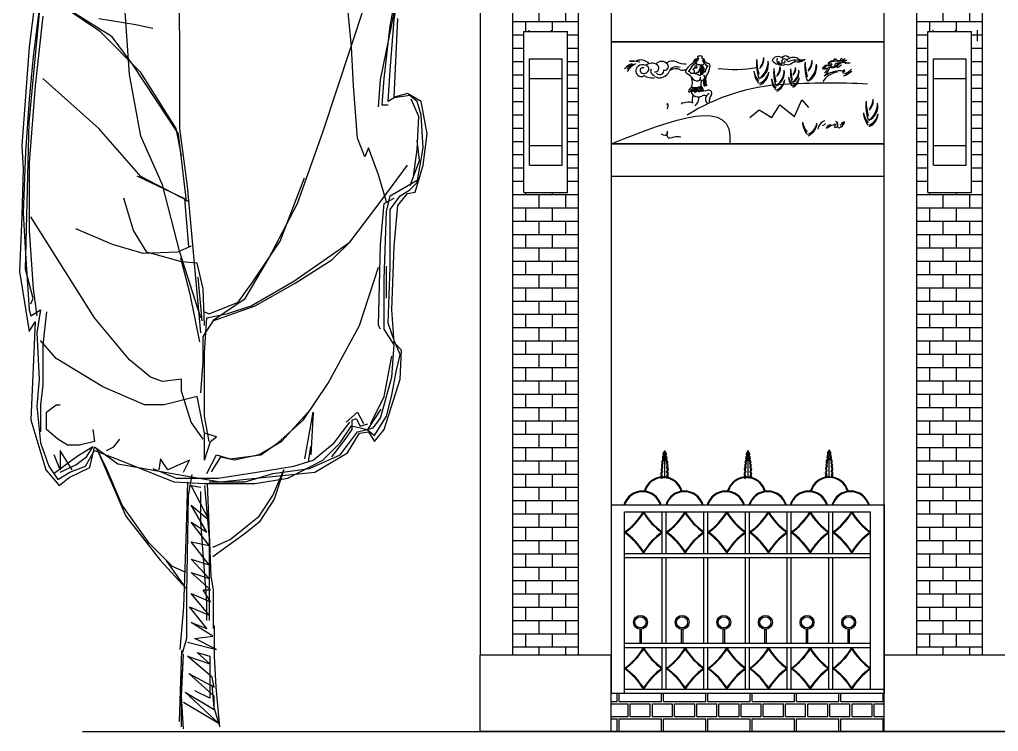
# Model space of a CAD drawing. Extents: x 3796 to 53512, y 4092 to 20812.
# Drawn here: x 3796 to 12760, y 9162 to 15685 of the extents above; entities that cross this region are included whole.
import ezdxf

# ---------------------------------------------------------------- set-up
doc = ezdxf.new("R2010")
doc.units = 0
doc.layers.get('0').update_dxf_attribs({"linetype": 'CONTINUOUS'})
for name, color, linetype in [('C1', 6, 'CONTINUOUS'), ('LAYER1', 3, 'CONTINUOUS'), ('LAYER2', 4, 'CONTINUOUS'), ('S1', 140, 'CONTINUOUS'), ('S2', 3, 'CONTINUOUS'), ('TREE', 104, 'CONTINUOUS'), ('WALL', 7, 'CONTINUOUS')]:
    doc.layers.add(name, color=color, linetype=linetype)

# ---------------------------------------------------------------- blocks, each defined once
blk = doc.blocks.new('02ETRX16')
at = {"color": 0, "linetype": 'BYBLOCK'}
for p, q in [((0.014, 0.5186), (0.01518, 0.68939)), ((-0.15267, 0.54922), (-0.16209, 0.5981)), ((-0.15443, 0.55276), (-0.16032, 0.58868)), ((-0.15149, 0.54804), (-0.15738, 0.57985)), ((0.05346, 0.50976), (0.05817, 0.57513)), ((0.07642, 0.54333), (0.11706, 0.57101)), ((-0.09849, 0.46442), (-0.13147, 0.56453)), ((-0.12086, 0.53155), (-0.11792, 0.56453)), ((0.13237, 0.47207), (0.12354, 0.5663)), ((0.12766, 0.56925), (0.13237, 0.53155)), ((0.06728, 0.53937), (0.09864, 0.55904)), ((0.12177, 0.5557), (0.12766, 0.50093)), ((0.12471, 0.56159), (0.12943, 0.5239)), ((-0.15443, 0.4921), (-0.15738, 0.55393)), ((-0.15149, 0.5133), (-0.15443, 0.55276)), ((-0.14383, 0.50564), (-0.15267, 0.54922)), ((-0.14678, 0.50682), (-0.15149, 0.54804)), ((0.04874, 0.54922), (0.0352, 0.54628)), ((0.0776, 0.55393), (0.04874, 0.54922)), ((0.04462, 0.51153), (0.07642, 0.54333)), ((0.05067, 0.51723), (0.06728, 0.53937)), ((-0.12263, 0.50093), (-0.12086, 0.53155)), ((0.13237, 0.53155), (0.13826, 0.45382)), ((0.12943, 0.5239), (0.13237, 0.49033)), ((0.014, 0.46736), (0.014, 0.5186)), ((0.015, 0.46311), (0.05067, 0.51723)), ((-0.14972, 0.48856), (-0.15149, 0.5133)), ((0.01694, 0.46736), (0.04462, 0.51153)), ((0.04462, 0.46147), (0.05346, 0.50976)), ((-0.14501, 0.48562), (-0.14678, 0.50682)), ((-0.14207, 0.48444), (-0.14383, 0.50564)), ((-0.12558, 0.4597), (-0.12263, 0.50093)), ((0.0776, 0.46736), (0.12177, 0.50682)), ((0.12766, 0.50093), (0.13237, 0.44027)), ((-0.17563, 0.48856), (-0.16503, 0.49504)), ((-0.17269, 0.48856), (-0.1668, 0.49327)), ((-0.1668, 0.49327), (-0.15443, 0.49151)), ((-0.16503, 0.49504), (-0.15443, 0.4921)), ((-0.18035, 0.46324), (-0.17563, 0.48856)), ((-0.17563, 0.47796), (-0.17269, 0.48856)), ((-0.17387, 0.47678), (-0.16798, 0.49033)), ((-0.15443, 0.49151), (-0.14972, 0.48856)), ((-0.14972, 0.48562), (-0.14501, 0.48562)), ((0.13237, 0.49033), (0.13532, 0.4491)), ((-0.1774, 0.45205), (-0.17563, 0.47796)), ((-0.17269, 0.45087), (-0.17387, 0.47678)), ((0.13532, 0.35664), (0.13237, 0.47207)), ((-0.1774, 0.4385), (-0.18035, 0.46324)), ((-0.07846, 0.40847), (-0.09849, 0.46442)), ((0.00811, 0.42201), (0.014, 0.46736)), ((0.00885, 0.41022), (0.015, 0.46311)), ((0.01282, 0.44616), (0.01694, 0.46736)), ((0.04462, 0.42967), (0.0776, 0.46736)), ((-0.17441, 0.4422), (-0.17257, 0.45819)), ((-0.13147, 0.44498), (-0.12558, 0.4597)), ((0.02754, 0.42319), (0.04462, 0.46147)), ((-0.17269, 0.42496), (-0.1774, 0.45205)), ((-0.16975, 0.42967), (-0.17269, 0.45087)), ((-0.14207, 0.43085), (-0.13441, 0.45205)), ((-0.13441, 0.45205), (-0.13147, 0.44498)), ((0.13532, 0.4491), (0.13708, 0.40081)), ((0.13826, 0.45382), (0.13708, 0.43556)), ((-0.16703, 0.42252), (-0.17441, 0.4422)), ((0.13237, 0.44027), (0.13237, 0.38727)), ((-0.17092, 0.4173), (-0.1774, 0.4385)), ((-0.14501, 0.41141), (-0.16503, 0.4385)), ((0.13708, 0.43556), (0.13826, 0.39904)), ((-0.15149, 0.41436), (-0.17269, 0.42672)), ((-0.1668, 0.41907), (-0.17269, 0.42496)), ((-0.14854, 0.40965), (-0.14207, 0.43085)), ((-0.06494, 0.37885), (-0.08401, 0.42867)), ((0.00634, 0.40965), (0.04462, 0.42967)), ((0.01008, 0.41206), (0.0476, 0.4299)), ((-0.16503, 0.41612), (-0.17092, 0.4173)), ((-0.15914, 0.41436), (-0.1668, 0.41907)), ((-0.15738, 0.4067), (-0.16503, 0.41612)), ((-0.00249, 0.30658), (0.00811, 0.42201)), ((0.014, 0.37019), (0.02754, 0.42319)), ((-0.15149, 0.40376), (-0.15914, 0.41436)), ((-0.14678, 0.40847), (-0.15443, 0.41259)), ((-0.14854, 0.40199), (-0.15149, 0.41436)), ((-0.14383, 0.37608), (-0.14678, 0.40847)), ((-0.11969, 0.37784), (-0.14501, 0.41141)), ((-0.05549, 0.3643), (-0.07846, 0.40847)), ((0.00701, 0.37455), (0.01008, 0.41206)), ((0.05051, 0.38727), (0.05817, 0.41259)), ((-0.15443, 0.3749), (-0.15738, 0.4067)), ((-0.15149, 0.35841), (-0.15149, 0.40376)), ((-0.14678, 0.34899), (-0.14854, 0.40199)), ((0.13708, 0.40081), (0.13532, 0.36901)), ((0.08113, 0.31836), (0.13119, 0.39787)), ((0.13826, 0.39904), (0.14003, 0.35488)), ((0.03991, 0.37019), (0.05051, 0.38727)), ((0.067, 0.37608), (0.09586, 0.38844)), ((0.13237, 0.38727), (0.12943, 0.34133)), ((-0.10553, 0.36409), (-0.11969, 0.37784)), ((-0.07552, 0.34722), (-0.11969, 0.37784)), ((-0.04403, 0.34749), (-0.06494, 0.37885)), ((-0.15267, 0.32484), (-0.15443, 0.3749)), ((-0.14207, 0.31247), (-0.14383, 0.37608)), ((-0.00249, 0.31836), (0.014, 0.37019)), ((0.00516, 0.3749), (0.01576, 0.37019)), ((0.01282, 0.36253), (0.03991, 0.37019)), ((0.01576, 0.37019), (0.04285, 0.36901)), ((0.04285, 0.36901), (0.067, 0.37608)), ((-0.07663, 0.34564), (-0.10553, 0.36409)), ((-0.03724, 0.33367), (-0.05549, 0.3643)), ((0.00045, 0.36135), (0.01282, 0.36253)), ((0.00578, 0.33703), (0.01316, 0.36532)), ((0.13532, 0.36901), (0.13237, 0.32484)), ((-0.14972, 0.31424), (-0.15149, 0.35841)), ((-0.14858, 0.33396), (-0.14858, 0.35917)), ((-0.12734, 0.31247), (-0.14207, 0.35841)), ((-0.00426, 0.34133), (0.00045, 0.36135)), ((0.12943, 0.33367), (0.13532, 0.35664)), ((0.14003, 0.35488), (0.13237, 0.30776)), ((-0.14678, 0.30953), (-0.14678, 0.34899)), ((-0.04195, 0.32778), (-0.07552, 0.34722)), ((-0.03174, 0.33088), (-0.04403, 0.34749)), ((-0.00345, 0.31612), (-0.00037, 0.35056)), ((-0.04526, 0.32781), (-0.07663, 0.34564)), ((-0.00544, 0.31247), (-0.00426, 0.34133)), ((0.12943, 0.34133), (0.12648, 0.32013)), ((-0.01309, 0.31718), (-0.03724, 0.33367)), ((-0.0016, 0.29952), (0.00578, 0.33703)), ((0.13119, 0.32955), (0.12943, 0.33367)), ((-0.15443, 0.29893), (-0.15267, 0.32484)), ((-0.01206, 0.31612), (-0.04526, 0.32781)), ((-0.02369, 0.3219), (-0.04195, 0.32778)), ((-0.00898, 0.32166), (-0.03174, 0.33088)), ((-0.00468, 0.3235), (-0.00898, 0.32166)), ((0.12354, 0.32484), (0.12648, 0.30658)), ((0.13119, 0.32013), (0.12354, 0.32484)), ((0.13237, 0.32484), (0.13119, 0.32013)), ((-0.0072, 0.31836), (-0.02369, 0.3219)), ((-0.00426, 0.30364), (-0.01309, 0.31718)), ((-0.00544, 0.29127), (-0.0072, 0.31836)), ((0.05346, 0.28538), (0.08113, 0.31836)), ((0.11883, 0.32307), (0.12177, 0.29716)), ((-0.15443, 0.30069), (-0.14972, 0.31424)), ((-0.15443, 0.29716), (-0.14678, 0.30953)), ((-0.14383, 0.30953), (-0.14207, 0.31247)), ((-0.10261, 0.26712), (-0.12734, 0.31247)), ((0.12766, 0.31542), (0.13119, 0.23827)), ((0.13237, 0.30776), (0.12766, 0.31542)), ((-0.15914, 0.2895), (-0.15443, 0.30069)), ((-0.00426, 0.28361), (-0.00426, 0.30364)), ((0.11117, 0.28656), (0.12354, 0.30069)), ((0.12648, 0.30658), (0.12471, 0.27007)), ((-0.16032, 0.29304), (-0.15443, 0.29893)), ((-0.15914, 0.27007), (-0.16032, 0.29304)), ((-0.15267, 0.27184), (-0.15443, 0.29716)), ((0.12177, 0.29716), (0.12177, 0.26536)), ((-0.1562, 0.27596), (-0.15914, 0.2895)), ((-0.14678, 0.25652), (-0.15267, 0.28833)), ((-0.00544, 0.24121), (-0.00544, 0.29127)), ((0.03697, 0.27184), (0.05346, 0.28538)), ((0.07466, 0.26418), (0.11117, 0.28656)), ((-0.00249, 0.25947), (-0.00426, 0.28361)), ((-0.14678, 0.23061), (-0.15914, 0.27007)), ((-0.15267, 0.2577), (-0.1562, 0.27596)), ((-0.14383, 0.23945), (-0.15267, 0.27184)), ((0.01282, 0.27007), (0.02754, 0.2683)), ((0.01282, 0.26065), (0.01282, 0.27007)), ((0.02754, 0.2683), (0.03697, 0.27184)), ((0.12471, 0.27007), (0.12648, 0.24887)), ((-0.08317, 0.23827), (-0.10261, 0.26712)), ((0.04168, 0.25005), (0.07466, 0.26418)), ((0.12177, 0.26536), (0.12354, 0.25005)), ((-0.14854, 0.24121), (-0.15267, 0.2577)), ((-0.13618, 0.23532), (-0.14678, 0.25652)), ((-0.00544, 0.22767), (0.00045, 0.25652)), ((0.00045, 0.25652), (0.02637, 0.25005)), ((0.00516, 0.2365), (0.01282, 0.26065)), ((-0.13382, 0.23064), (-0.14428, 0.24663)), ((-0.06617, 0.22141), (-0.08893, 0.24663)), ((0.02637, 0.25005), (0.04168, 0.25005)), ((0.11117, 0.25005), (0.10822, 0.25005)), ((0.11883, 0.24416), (0.11117, 0.25005)), ((0.12354, 0.25005), (0.12354, 0.22884)), ((0.12648, 0.24887), (0.12354, 0.22001)), ((-0.13912, 0.2259), (-0.14854, 0.24121)), ((-0.13794, 0.23179), (-0.14383, 0.23945)), ((-0.12558, 0.24416), (-0.13029, 0.23532)), ((-0.1246, 0.23925), (-0.12767, 0.2331)), ((-0.11674, 0.2365), (-0.12558, 0.24416)), ((-0.12152, 0.23802), (-0.1246, 0.23925)), ((-0.09083, 0.24416), (-0.08906, 0.21059)), ((-0.08435, 0.20764), (-0.09083, 0.24416)), ((-0.00897, 0.22119), (-0.00544, 0.24121)), ((0.11883, 0.23061), (0.11883, 0.24416)), ((-0.13323, 0.23061), (-0.13794, 0.23179)), ((-0.12767, 0.2331), (-0.13382, 0.23494)), ((-0.12086, 0.23356), (-0.13323, 0.23061)), ((-0.12152, 0.23064), (-0.12152, 0.23802)), ((-0.11203, 0.22001), (-0.12086, 0.23356)), ((-0.10732, 0.22001), (-0.11969, 0.2365)), ((-0.06315, 0.22001), (-0.08317, 0.23827)), ((-0.00426, 0.22296), (0.00516, 0.2365)), ((0.13119, 0.23827), (0.11941, 0.19881)), ((-0.13912, 0.22119), (-0.14678, 0.23061)), ((-0.13323, 0.23061), (-0.13912, 0.2259)), ((-0.13441, 0.22884), (-0.13912, 0.22119)), ((-0.12734, 0.22767), (-0.13441, 0.22884)), ((-0.12558, 0.22884), (-0.13323, 0.23061)), ((-0.11792, 0.21235), (-0.12734, 0.22767)), ((-0.11792, 0.21824), (-0.12558, 0.22884)), ((-0.11599, 0.22264), (-0.12152, 0.23064)), ((-0.01486, 0.22472), (-0.00544, 0.22767)), ((-0.01015, 0.22119), (-0.01486, 0.22472)), ((-0.00544, 0.20647), (-0.00544, 0.22708)), ((0.08231, 0.23061), (0.08113, 0.22119)), ((0.10999, 0.22296), (0.11883, 0.23061)), ((-0.11203, 0.21059), (-0.11792, 0.21824)), ((-0.10553, 0.20911), (-0.11599, 0.22264)), ((-0.09849, 0.20647), (-0.11203, 0.22001)), ((-0.09083, 0.20647), (-0.10732, 0.22001)), ((-0.08708, 0.20481), (-0.08893, 0.21711)), ((-0.04834, 0.21096), (-0.06617, 0.22141)), ((-0.04961, 0.21059), (-0.06315, 0.22001)), ((-0.00544, 0.20647), (-0.01015, 0.22119)), ((0.06582, 0.21707), (0.06111, 0.22296)), ((0.08113, 0.21707), (0.06288, 0.20352)), ((0.07171, 0.21412), (0.06582, 0.21707)), ((0.08113, 0.22119), (0.09291, 0.21824)), ((0.08467, 0.20058), (0.08113, 0.21707)), ((0.08231, 0.21707), (0.09468, 0.20941)), ((0.08702, 0.20941), (0.08231, 0.21707)), ((0.09291, 0.21824), (0.10234, 0.21824)), ((0.10234, 0.21824), (0.10999, 0.22296)), ((0.12354, 0.22001), (0.11706, 0.20175)), ((-0.09201, 0.19704), (-0.11792, 0.21235)), ((-0.08789, 0.19999), (-0.11203, 0.21059)), ((-0.02546, 0.20764), (-0.04961, 0.21059)), ((-0.02866, 0.20665), (-0.04834, 0.21096)), ((-0.01821, 0.20911), (-0.02866, 0.20665)), ((-0.01486, 0.21059), (-0.02546, 0.20764)), ((-0.01083, 0.19743), (-0.01821, 0.20911)), ((-0.0072, 0.19586), (-0.01486, 0.21059)), ((0.07937, 0.2153), (0.0564, 0.1623)), ((0.08113, 0.21412), (0.06111, 0.20647)), ((0.07171, 0.19999), (0.07937, 0.2153)), ((0.0882, 0.20175), (0.08113, 0.21412)), ((0.09586, 0.20293), (0.08702, 0.20941)), ((0.09468, 0.20941), (0.11294, 0.19586)), ((0.0988, 0.19881), (0.10822, 0.21412)), ((0.10822, 0.21412), (0.10822, 0.19881)), ((0.10822, 0.19881), (0.11294, 0.21059)), ((-0.07081, 0.19233), (-0.09849, 0.20647)), ((-0.07552, 0.20175), (-0.09083, 0.20647)), ((-0.04666, 0.19704), (-0.07552, 0.20175)), ((0.00634, 0.20647), (0.02342, 0.19881)), ((0.01105, 0.19704), (0.00634, 0.20647)), ((0.06111, 0.20647), (0.01871, 0.18939)), ((0.06288, 0.20352), (0.01989, 0.19586)), ((0.02342, 0.19881), (0.02931, 0.20764)), ((0.02931, 0.20764), (0.03049, 0.19881)), ((0.10116, 0.19292), (0.08467, 0.20058)), ((0.10057, 0.19704), (0.0882, 0.20175)), ((0.10822, 0.19704), (0.09586, 0.20293)), ((0.11706, 0.20175), (0.10999, 0.19115)), ((-0.0178, 0.18939), (-0.09201, 0.19704)), ((-0.05903, 0.19586), (-0.08789, 0.19999)), ((-0.06786, 0.19881), (-0.06021, 0.17584)), ((-0.05903, 0.17879), (-0.06786, 0.19881)), ((-0.03724, 0.18939), (-0.05903, 0.19586)), ((-0.01604, 0.19233), (-0.04666, 0.19704)), ((0.01989, 0.19586), (-0.0178, 0.18939)), ((0.00458, 0.19528), (0.00752, 0.17879)), ((0.0352, 0.19999), (0.01694, 0.19233)), ((0.05934, 0.17113), (0.07171, 0.19999)), ((0.10999, 0.19115), (0.10057, 0.19704)), ((0.10881, 0.18644), (0.10116, 0.19292)), ((0.11941, 0.19881), (0.10881, 0.18644)), ((-0.04489, 0.18821), (-0.07081, 0.19233)), ((-0.00544, 0.18821), (-0.04489, 0.18821)), ((-0.00897, 0.18939), (-0.03724, 0.18939)), ((0.01694, 0.19233), (-0.01604, 0.19233)), ((-0.01074, 0.11518), (-0.00779, 0.18821)), ((-0.00544, 0.18644), (-0.00897, 0.14522)), ((-0.00897, 0.15935), (0.00516, 0.18644)), ((0.01871, 0.18939), (-0.00544, 0.18821)), ((0.00516, 0.18644), (-0.00249, 0.18526)), ((0.00811, 0.18939), (0.00929, 0.14404)), ((-0.04843, 0.1623), (-0.05903, 0.17879)), ((-0.00249, 0.15758), (-0.00249, 0.18173)), ((0.00752, 0.17879), (0.0087, 0.10164)), ((-0.06021, 0.17584), (-0.04843, 0.15758)), ((0.00516, 0.17113), (-0.00897, 0.15935)), ((-0.0072, 0.14993), (0.00516, 0.17113)), ((0.03814, 0.14109), (0.05934, 0.17113)), ((-0.02546, 0.14404), (-0.04843, 0.1623)), ((0.0564, 0.1623), (0.02931, 0.12755)), ((-0.04843, 0.15758), (-0.03724, 0.14875)), ((-0.00897, 0.13933), (0.00516, 0.15758)), ((-0.0072, 0.09516), (-0.00249, 0.15758)), ((0.00516, 0.15758), (-0.0072, 0.14993)), ((-0.03724, 0.14875), (-0.02252, 0.13815)), ((-0.01191, 0.13815), (-0.02546, 0.14404)), ((-0.00897, 0.14522), (-0.00897, 0.08043)), ((0.00516, 0.14227), (-0.00897, 0.13933)), ((-0.00897, 0.12402), (0.00516, 0.14227)), ((0.00929, 0.14404), (0.01105, 0.09104)), ((0.01989, 0.12284), (0.03814, 0.14109)), ((-0.02252, 0.13815), (-0.01191, 0.13049)), ((0.00516, 0.12873), (-0.00897, 0.12402)), ((-0.00897, 0.11341), (0.00516, 0.12873)), ((0.00929, 0.10576), (0.0246, 0.12755)), ((0.02931, 0.12755), (0.00929, 0.10576)), ((-0.01015, 0.10458), (0.00516, 0.11813)), ((0.00516, 0.11813), (-0.00897, 0.11341)), ((0.00929, 0.11813), (0.01989, 0.12284)), ((-0.0125, 0.10458), (-0.01074, 0.11518)), ((-0.0125, 0.07396), (-0.0125, 0.10458)), ((-0.00426, 0.10458), (-0.01015, 0.10458)), ((-0.01015, 0.09516), (-0.00426, 0.10458)), ((0.00516, 0.10164), (-0.01015, 0.09516)), ((-0.00897, 0.08456), (0.00516, 0.10164)), ((0.0087, 0.10164), (0.0087, 0.0663)), ((-0.0072, 0.08043), (-0.0072, 0.09516)), ((0.00634, 0.09104), (-0.00897, 0.08456)), ((-0.0072, 0.07396), (0.00634, 0.09104)), ((0.01105, 0.09104), (0.014, 0.05747)), ((-0.01191, 0.06807), (0.00516, 0.07867)), ((0.00516, 0.07867), (-0.0072, 0.07396)), ((-0.01309, 0.07631), (-0.01309, 0.05217)), ((-0.01486, 0.05747), (0.00222, 0.0663)), ((0.00811, 0.06336), (-0.01486, 0.05747)), ((0.00222, 0.0663), (-0.01191, 0.06807)), ((0.0087, 0.0663), (0.01223, 0.05452)), ((0.00045, 0.05511), (-0.00956, 0.05217)), ((-0.00956, 0.04628), (0.00045, 0.05511)), ((0.01282, 0.0239), (0.01105, 0.05393)), ((0.01282, 0.02095), (0.01105, 0.05393)), ((0.01282, 0.05688), (0.01459, 0.00093)), ((-0.01309, 0.05217), (-0.01427, 0.02802)), ((-0.01133, 0.03568), (0.00811, 0.05217)), ((-0.00956, 0.05217), (-0.00956, 0.01919)), ((0.00811, 0.05217), (-0.00956, 0.04628)), ((0.00693, 0.03862), (-0.01309, 0.02802)), ((-0.01309, 0.02095), (0.00693, 0.03862)), ((-0.01309, 0.02802), (-0.01133, 0.03568)), ((-0.01427, 0.02802), (-0.01722, -0.00319)), ((-0.01604, -0.00025), (0.00988, 0.0239)), ((-0.01309, 0.01153), (-0.01133, 0.02979)), ((0.00988, 0.0239), (-0.01309, 0.01035)), ((-0.00956, 0.01919), (0.00222, 0.02508)), ((0.01282, -0.00319), (0.01282, 0.0239)), ((0.01105, 0.01624), (-0.01604, -0.00025)), ((-0.01309, 0.01035), (-0.01309, 0.02095)), ((0.01105, -0.00496), (0.01282, 0.02095)), ((-0.01722, -0.00202), (-0.01309, 0.01153))]:
    blk.add_line(p, q, dxfattribs=at)
blk = doc.blocks.new('A$C71B146BA')
at = {"layer": 'TREE', "xscale": -4480, "yscale": 4480, "zscale": 4480}
blk.add_blockref('02ETRX16', (627.3, 22.2), dxfattribs=at)
blk = doc.blocks.new('A$C308B73CE')
at = {"color": 3, "xscale": 5, "yscale": 5, "zscale": 5}
blk.add_blockref('A$C71B146BA', (0, 0), dxfattribs=at)
blk = doc.blocks.new('A$C458A03C4')
at = {"color": 9, "xscale": 0.52, "yscale": 0.52, "zscale": 0.52}
blk.add_blockref('A$C308B73CE', (0, 0), dxfattribs=at)

msp = doc.modelspace()

# ---------------------------------------------------------------- hatches: boundary and pattern name
h = msp.add_hatch()
h.set_pattern_fill('AR-B816', color=256, scale=0.6, style=0)
h.set_pattern_definition([(0, (12943.89, 5912.28), (0, 121.92), []), (90, (12943.89, 5912.28), (-121.92, 121.92), [121.92, -121.92])])
h.paths.add_polyline_path([(8914.6, 16946), (8314.6, 16946), (8314.6, 9861.9), (8914.6, 9861.9)])
h.paths.add_polyline_path([(8814.6, 15574.8), (8814.6, 14100.2), (8414.6, 14100.2), (8414.6, 15574.8)], flags=16)
h.paths.add_polyline_path([(8764.6, 15324.8), (8764.6, 14350.2), (8464.6, 14350.2), (8464.6, 15324.8)], flags=0)
h.paths.add_polyline_path([(8764.6, 15144.8), (8764.6, 15324.8), (8464.6, 15324.8), (8464.6, 15144.8)], flags=0)
h.paths.add_polyline_path([(8464.6, 14530.2), (8764.6, 14530.2), (8764.6, 15144.8), (8464.6, 15144.8)], flags=0)
h.paths.add_polyline_path([(8764.6, 14350.2), (8764.6, 14530.2), (8464.6, 14530.2), (8464.6, 14350.2)], flags=0)
h = msp.add_hatch()
h.set_pattern_fill('AR-B816', color=256, scale=0.6, style=0)
h.set_pattern_definition([(0, (16642.9, 5912.28), (0, 121.92), []), (90, (16642.9, 5912.28), (-121.92, 121.92), [121.92, -121.92])])
h.paths.add_polyline_path([(12613.6, 16946), (12013.6, 16946), (12013.6, 9861.9), (12613.6, 9861.9)])
h.paths.add_polyline_path([(12513.6, 15574.8), (12513.6, 14100.2), (12113.6, 14100.2), (12113.6, 15574.8)], flags=16)
h.paths.add_polyline_path([(12463.6, 15324.8), (12463.6, 14350.2), (12163.6, 14350.2), (12163.6, 15324.8)], flags=0)
h.paths.add_polyline_path([(12463.6, 15144.8), (12463.6, 15324.8), (12163.6, 15324.8), (12163.6, 15144.8)], flags=0)
h.paths.add_polyline_path([(12163.6, 14530.2), (12463.6, 14530.2), (12463.6, 15144.8), (12163.6, 15144.8)], flags=0)
h.paths.add_polyline_path([(12463.6, 14350.2), (12463.6, 14530.2), (12163.6, 14530.2), (12163.6, 14350.2)], flags=0)
h = msp.add_hatch()
h.set_pattern_fill('AR-BRELM', color=9, scale=2, style=0)
h.set_pattern_definition([(0, (12943.89, 5912.28), (0, 270.968), [387.35, -19.05]), (0, (12943.89, 6026.58), (0, 270.968), [387.35, -19.05]), (0, (13045.49, 6047.76), (0, 270.968), [184.15, -19.05]), (0, (13045.49, 6162.06), (0, 270.968), [184.15, -19.05]), (90, (12943.9, 5912.28), (-406.4, 2e-14), [114.3, -156.667]), (90, (12924.84, 5912.28), (-406.4, 2e-14), [114.3, -156.667]), (90, (13045.49, 6047.76), (-203.2, 1e-14), [114.3, -156.667]), (90, (13026.44, 6047.76), (-203.2, 1e-14), [114.3, -156.667])])
h.paths.add_polyline_path([(9214.6, 9511.9), (9214.6, 9161.9), (11713.6, 9161.9), (11713.6, 9511.9)])

# ---------------------------------------------------------------- linework, layer by layer
for p, q in [((8463.9, 15574.8), (8463.9, 15588.3)), ((8667.1, 15574.8), (8667.1, 15588.3)), ((12162.9, 15574.8), (12162.9, 15588.3)), ((12366.1, 15574.8), (12366.1, 15588.3)), ((12569.3, 15486.7), (12569.3, 15588.3))]:
    msp.add_line(p, q)
at = {"color": 3}
for p, q in [((9214.6, 11237.4), (9214.6, 9511.9)), ((9214.6, 11237.4), (11714.6, 11237.4)), ((11714.6, 11237.4), (11714.6, 9511.9)), ((9337.2, 9511.9), (9337.2, 11173.8)), ((9337.2, 11173.8), (11587.6, 11173.8)), ((9680.5, 10792.4), (9680.5, 11173.8)), ((9718.6, 10792.4), (9718.6, 11173.8)), ((10061.9, 10792.4), (10061.9, 11173.8)), ((10100, 10792.4), (10100, 11173.8)), ((10443.3, 10792.4), (10443.3, 11173.8)), ((10481.5, 10792.4), (10481.5, 11173.8)), ((10824.7, 10792.4), (10824.7, 11173.8)), ((10862.9, 10792.4), (10862.9, 11173.8)), ((11206.2, 10792.4), (11206.2, 11173.8)), ((11244.3, 10792.4), (11244.3, 11173.8)), ((11587.6, 9550), (11587.6, 11173.8)), ((9337.2, 10792.4), (11587.6, 10792.4)), ((9337.2, 10754.3), (11587.6, 10754.3)), ((9680.5, 9969.6), (9680.5, 10754.3)), ((9718.6, 9969.6), (9718.6, 10754.3)), ((10061.9, 9969.6), (10061.9, 10754.3)), ((10100, 9969.6), (10100, 10754.3)), ((10443.3, 9969.6), (10443.3, 10754.3)), ((10481.5, 9969.6), (10481.5, 10754.3)), ((10824.7, 9969.6), (10824.7, 10754.3)), ((10862.9, 9969.6), (10862.9, 10754.3)), ((11206.2, 9969.6), (11206.2, 10754.3)), ((11244.3, 9969.6), (11244.3, 10754.3)), ((9337.2, 9969.6), (11587.6, 9969.6)), ((9337.2, 9931.5), (11587.6, 9931.5)), ((9680.5, 9550), (9680.5, 9931.5)), ((9718.6, 9550), (9718.6, 9931.5)), ((10061.9, 9550), (10061.9, 9931.5)), ((10100, 9550), (10100, 9931.5)), ((10443.3, 9550), (10443.3, 9931.5)), ((10481.5, 9550), (10481.5, 9931.5)), ((10824.7, 9550), (10824.7, 9931.5)), ((10862.9, 9550), (10862.9, 9931.5)), ((11206.2, 9550), (11206.2, 9931.5)), ((11244.3, 9550), (11244.3, 9931.5)), ((9337.2, 9550), (11714.6, 9550))]:
    msp.add_line(p, q, dxfattribs=at)
at = {"color": 2}
msp.add_line((9214.6, 9511.9), (11714.6, 9511.9), dxfattribs=at)
at = {"color": 6}
msp.add_line((4370.7, 9161.9), (53143.3, 9161.9), dxfattribs=at)
at = {"layer": 'C1', "color": 0}
for centre, radius, start, end in [((10901.9, 13221), 1872.7, 93.45626, 121.97275), ((11211, 7746.4), 7356.1, 87.2608, 93.28861)]:
    msp.add_arc(centre, radius, start, end, dxfattribs=at)
at = {"layer": 'LAYER1'}
for p, q in [((8014.6, 17696), (8014.6, 9861.9)), ((9214.6, 17696), (9214.6, 9861.9)), ((11713.2, 9861.9), (11713.2, 17696)), ((11713.6, 14245.7), (9214.6, 14245.7)), ((9214.6, 9861.9), (8014.6, 9861.9)), ((8014.6, 9161.9), (8014.6, 9861.9)), ((9214.6, 9161.9), (9214.6, 9861.9)), ((12913.2, 9861.9), (11713.6, 9861.9)), ((11713.6, 9161.9), (11713.6, 9861.9)), ((9214.6, 9161.9), (8014.6, 9161.9)), ((12913.2, 9161.9), (11713.6, 9161.9))]:
    msp.add_line(p, q, dxfattribs=at)
at = {"layer": 'LAYER1', "color": 4}
for p, q in [((8314.6, 9861.9), (8314.6, 17696)), ((8914.6, 9861.9), (8914.6, 17696)), ((12013.6, 9861.9), (12013.6, 17696)), ((12613.2, 9861.9), (12613.2, 17696)), ((8414.6, 14100.2), (8414.6, 15574.8)), ((8414.6, 15574.8), (8814.6, 15574.8)), ((8814.6, 14100.2), (8814.6, 15574.8)), ((12114.6, 14100.2), (12114.6, 15574.8)), ((12114.6, 15574.8), (12514.6, 15574.8)), ((12514.6, 14100.2), (12514.6, 15574.8)), ((9214.6, 15481), (11716, 15481)), ((11713.6, 15481), (9214.6, 15481)), ((8464.6, 14350.2), (8464.6, 15324.8)), ((8464.6, 15324.8), (8764.6, 15324.8)), ((8764.6, 14350.2), (8764.6, 15324.8)), ((12164.6, 14350.2), (12164.6, 15324.8)), ((12164.6, 15324.8), (12464.6, 15324.8)), ((12464.6, 14350.2), (12464.6, 15324.8)), ((8464.6, 15144.8), (8764.6, 15144.8)), ((12164.6, 15144.8), (12464.6, 15144.8)), ((8464.6, 14530.2), (8764.6, 14530.2)), ((9214.6, 14545.7), (11716, 14545.7)), ((11713.6, 14545.7), (9214.6, 14545.7)), ((12164.6, 14530.2), (12464.6, 14530.2)), ((8464.6, 14350.2), (8764.6, 14350.2)), ((12164.6, 14350.2), (12464.6, 14350.2)), ((8414.6, 14100.2), (8814.6, 14100.2)), ((12114.6, 14100.2), (12514.6, 14100.2))]:
    msp.add_line(p, q, dxfattribs=at)
at = {"layer": 'LAYER2', "color": 9, "linetype": 'BYBLOCK'}
for p, q in [((9704.1, 11482), (9704.1, 11728.5)), ((10466.9, 11482), (10466.9, 11728.5)), ((11211.1, 11488.4), (11211.1, 11734.9)), ((9474.9, 10098.3), (9474.9, 9970.2)), ((9487.6, 10098.3), (9487.6, 9970.2)), ((9856.3, 10098.3), (9856.3, 9970.2)), ((9869, 10098.3), (9869, 9970.2)), ((10237.8, 10098.3), (10237.8, 9970.2)), ((10250.5, 10098.3), (10250.5, 9970.2)), ((10619.2, 10098.3), (10619.2, 9970.2)), ((10631.9, 10098.3), (10631.9, 9970.2)), ((11000.6, 10098.3), (11000.6, 9970.2)), ((11013.3, 10098.3), (11013.3, 9970.2)), ((11382, 10098.3), (11382, 9970.2)), ((11394.8, 10098.3), (11394.8, 9970.2))]:
    msp.add_line(p, q, dxfattribs=at)
for centre, radius in [((9481.9, 10161.8), 63.6), ((9863.3, 10161.8), 63.6), ((10244.7, 10161.8), 63.6), ((10626.2, 10161.8), 63.6), ((11007.6, 10161.8), 63.6), ((11389, 10161.8), 63.6), ((9481.9, 10161.8), 50.9), ((9863.3, 10161.8), 50.9), ((10244.7, 10161.8), 50.9), ((10626.2, 10161.8), 50.9), ((11007.6, 10161.8), 50.9), ((11389, 10161.8), 50.9)]:
    msp.add_circle(centre, radius, dxfattribs=at)
for centre, radius, start, end in [((9704.8, 11668.3), 22.4, 122.65516, 233.97324), ((9719.3, 11703.7), 31.3, 114.33289, 211.73114), ((9719.5, 11667.7), 30.1, 142.70706, 222.75119), ((9727.6, 11701.6), 35.5, 131.49641, 205.2128), ((9688.5, 11703.7), 31.3, 328.26886, 65.66711), ((9680.2, 11701.6), 35.5, 334.7872, 48.50359), ((9688.4, 11667.7), 30.1, 317.24881, 37.29294), ((9703, 11668.3), 22.4, 306.02676, 57.34484), ((10467.6, 11668.3), 22.4, 122.65516, 233.97324), ((10482.2, 11703.7), 31.3, 114.33289, 211.73114), ((10482.3, 11667.7), 30.1, 142.70706, 222.75119), ((10490.5, 11701.6), 35.5, 131.49641, 205.2128), ((10451.3, 11703.7), 31.3, 328.26886, 65.66711), ((10443, 11701.6), 35.5, 334.7872, 48.50359), ((10451.2, 11667.7), 30.1, 317.24881, 37.29294), ((10465.9, 11668.3), 22.4, 306.02676, 57.34484), ((11205.1, 11635), 22.5, 106.61569, 227.6078), ((11211.9, 11674.7), 22.4, 122.65516, 233.97324), ((11226.4, 11710), 31.3, 114.33289, 211.73114), ((11226.5, 11674), 30.1, 142.70706, 222.75119), ((11234.7, 11708), 35.5, 131.49641, 205.2128), ((11195.6, 11710), 31.3, 328.26886, 65.66711), ((11187.3, 11708), 35.5, 334.7872, 48.50359), ((11195.4, 11674), 30.1, 317.24881, 37.29294), ((11210.1, 11674.7), 22.4, 306.02676, 57.34484), ((11216.9, 11635), 22.5, 312.3922, 73.38431), ((9694.4, 11561.5), 24.3, 124.39892, 225.63082), ((9691, 11596.1), 17.9, 117.19569, 234.62766), ((9698, 11628.6), 22.5, 106.61569, 227.6078), ((9702.7, 11561.2), 25.7, 129.41559, 223.07336), ((9704.2, 11596), 23.7, 132.32729, 219.0316), ((9704.2, 11626.4), 21.2, 107.10027, 215.34684), ((9687.3, 11614.4), 0.376, 215.34684, 324.65316), ((9703.6, 11626.4), 21.2, 324.65316, 72.89973), ((9709.8, 11628.6), 22.5, 312.3922, 73.38431), ((9703.7, 11596), 23.7, 320.9684, 47.67271), ((9720.6, 11614.4), 0.376, 215.34684, 324.65316), ((9705.2, 11561.2), 25.7, 316.92664, 50.58441), ((9716.8, 11596.1), 17.9, 305.37234, 62.80431), ((9713.4, 11561.5), 24.3, 314.36918, 55.60108), ((10457.2, 11561.5), 24.3, 124.39892, 225.63082), ((10453.9, 11596.1), 17.9, 117.19569, 234.62766), ((10460.9, 11628.6), 22.5, 106.61569, 227.6078), ((10465.5, 11561.2), 25.7, 129.41559, 223.07336), ((10467, 11596), 23.7, 132.32729, 219.0316), ((10467.1, 11626.4), 21.2, 107.10027, 215.34684), ((10450.1, 11614.4), 0.376, 215.34684, 324.65316), ((10466.4, 11626.4), 21.2, 324.65316, 72.89973), ((10472.6, 11628.6), 22.5, 312.3922, 73.38431), ((10466.5, 11596), 23.7, 320.9684, 47.67271), ((10483.4, 11614.4), 0.376, 215.34684, 324.65316), ((10468, 11561.2), 25.7, 316.92664, 50.58441), ((10479.6, 11596.1), 17.9, 305.37234, 62.80431), ((10476.3, 11561.5), 24.3, 314.36918, 55.60108), ((11201.5, 11567.9), 24.3, 124.39892, 225.63082), ((11198.1, 11602.5), 17.9, 117.19569, 234.62766), ((11209.7, 11567.5), 25.7, 129.41559, 223.07336), ((11211.2, 11602.3), 23.7, 132.32729, 219.0316), ((11211.3, 11632.7), 21.2, 107.10027, 215.34684), ((11194.3, 11620.7), 0.376, 215.34684, 324.65316), ((11210.7, 11632.7), 21.2, 324.65316, 72.89973), ((11210.7, 11602.3), 23.7, 320.9684, 47.67271), ((11227.6, 11620.7), 0.376, 215.34684, 324.65316), ((11212.3, 11567.5), 25.7, 316.92664, 50.58441), ((11223.9, 11602.5), 17.9, 305.37234, 62.80431), ((11220.5, 11567.9), 24.3, 314.36918, 55.60108), ((9689.5, 11315.9), 178.9, 16.34318, 163.65682), ((9689.5, 11315.9), 172.5, 16.34318, 163.65682), ((9685, 11491.2), 18, 123.95561, 218.31885), ((9691.8, 11523.4), 24.3, 124.39892, 225.63082), ((9700.1, 11523.1), 25.7, 129.41559, 223.07336), ((9694.1, 11494.8), 16.6, 139.93267, 236.46448), ((9711.2, 11494.8), 16.6, 303.53552, 40.06733), ((9705.2, 11523.1), 25.7, 316.92664, 50.58441), ((9713.4, 11523.4), 24.3, 314.36918, 55.60108), ((9720.3, 11491.2), 18, 321.68115, 56.04439), ((10452.3, 11315.9), 178.9, 16.34318, 163.65682), ((10452.3, 11315.9), 172.5, 16.34318, 163.65682), ((10447.8, 11491.2), 18, 123.95561, 218.31885), ((10454.6, 11523.4), 24.3, 124.39892, 225.63082), ((10462.9, 11523.1), 25.7, 129.41559, 223.07336), ((10457, 11494.8), 16.6, 139.93267, 236.46448), ((10474, 11494.8), 16.6, 303.53552, 40.06733), ((10468, 11523.1), 25.7, 316.92664, 50.58441), ((10476.3, 11523.4), 24.3, 314.36918, 55.60108), ((10483.1, 11491.2), 18, 321.68115, 56.04439), ((11211.8, 11315.9), 178.9, 16.34318, 163.65682), ((11211.8, 11315.9), 172.5, 16.34318, 163.65682), ((11192.1, 11497.6), 18, 123.95561, 218.31885), ((11198.9, 11529.8), 24.3, 124.39892, 225.63082), ((11207.1, 11529.4), 25.7, 129.41559, 223.07336), ((11201.2, 11501.1), 16.6, 139.93267, 236.46448), ((11218.2, 11501.1), 16.6, 303.53552, 40.06733), ((11212.3, 11529.4), 25.7, 316.92664, 50.58441), ((11220.5, 11529.8), 24.3, 314.36918, 55.60108), ((11227.4, 11497.6), 18, 321.68115, 56.04439), ((9501, 11186), 178.9, 16.34318, 163.65682), ((9501, 11186), 172.5, 16.34318, 163.65682), ((9884.5, 11186), 178.9, 16.34318, 163.65682), ((9884.5, 11186), 172.5, 16.34318, 163.65682), ((10263.8, 11186), 178.9, 16.34318, 163.65682), ((10263.8, 11186), 172.5, 16.34318, 163.65682), ((10647.3, 11186), 178.9, 16.34318, 163.65682), ((10647.3, 11186), 172.5, 16.34318, 163.65682), ((11023.4, 11186), 178.9, 16.34318, 163.65682), ((11023.4, 11186), 172.5, 16.34318, 163.65682), ((11406.8, 11186), 178.9, 16.34318, 163.65682), ((11406.8, 11186), 172.5, 16.34318, 163.65682), ((8974.3, 11500.5), 626.8, 305.37255, 328.58237), ((8974.3, 11500.5), 633.1, 304.96515, 328.58237), ((10046.4, 11500.5), 633.1, 211.41763, 234.686), ((10046.4, 11500.5), 626.8, 211.41763, 234.27326), ((9355.8, 11500.5), 626.8, 305.37255, 328.58237), ((9355.8, 11500.5), 633.1, 304.96515, 328.58237), ((10427.9, 11500.5), 633.1, 211.41763, 234.686), ((10427.9, 11500.5), 626.8, 211.41763, 234.27326), ((9737.2, 11500.5), 626.8, 305.37255, 328.58237), ((9737.2, 11500.5), 633.1, 304.96515, 328.58237), ((10809.3, 11500.5), 633.1, 211.41763, 234.686), ((10809.3, 11500.5), 626.8, 211.41763, 234.27326), ((10118.6, 11500.5), 626.8, 305.37255, 328.58237), ((10118.6, 11500.5), 633.1, 304.96515, 328.58237), ((11190.7, 11500.5), 633.1, 211.41763, 234.686), ((11190.7, 11500.5), 626.8, 211.41763, 234.27326), ((10500.1, 11500.5), 626.8, 305.37255, 328.58237), ((10500.1, 11500.5), 633.1, 304.96515, 328.58237), ((11572.2, 11500.5), 633.1, 211.41763, 234.686), ((11572.2, 11500.5), 626.8, 211.41763, 234.27326), ((10881.5, 11500.5), 626.8, 305.37255, 328.58237), ((10881.5, 11500.5), 633.1, 304.96515, 328.58237), ((11953.6, 11500.5), 633.1, 211.41763, 234.686), ((11953.6, 11500.5), 626.8, 211.41763, 234.27326), ((8974.3, 10471.6), 633.1, 31.41763, 55.03485), ((8974.3, 10471.6), 626.8, 31.41763, 54.62745), ((10046.4, 10471.6), 633.1, 125.314, 148.58237), ((10046.4, 10471.6), 626.8, 125.72674, 148.58237), ((9355.8, 10471.6), 633.1, 31.41763, 55.03485), ((9355.8, 10471.6), 626.8, 31.41763, 54.62745), ((10427.9, 10471.6), 633.1, 125.314, 148.58237), ((10427.9, 10471.6), 626.8, 125.72674, 148.58237), ((9737.2, 10471.6), 633.1, 31.41763, 55.03485), ((9737.2, 10471.6), 626.8, 31.41763, 54.62745), ((10809.3, 10471.6), 633.1, 125.314, 148.58237), ((10809.3, 10471.6), 626.8, 125.72674, 148.58237), ((10118.6, 10471.6), 633.1, 31.41763, 55.03485), ((10118.6, 10471.6), 626.8, 31.41763, 54.62745), ((11190.7, 10471.6), 633.1, 125.314, 148.58237), ((11190.7, 10471.6), 626.8, 125.72674, 148.58237), ((10500.1, 10471.6), 633.1, 31.41763, 55.03485), ((10500.1, 10471.6), 626.8, 31.41763, 54.62745), ((11572.2, 10471.6), 633.1, 125.314, 148.58237), ((11572.2, 10471.6), 626.8, 125.72674, 148.58237), ((10881.5, 10471.6), 633.1, 31.41763, 55.03485), ((10881.5, 10471.6), 626.8, 31.41763, 54.62745), ((11953.6, 10471.6), 633.1, 125.314, 148.58237), ((11953.6, 10471.6), 626.8, 125.72674, 148.58237), ((8974.3, 10253.2), 626.8, 305.37255, 328.58237), ((8974.3, 10253.2), 633.1, 304.96515, 328.58237), ((10046.4, 10253.2), 633.1, 211.41763, 234.686), ((10046.4, 10253.2), 626.8, 211.41763, 234.27326), ((9355.8, 10253.2), 626.8, 305.37255, 328.58237), ((9355.8, 10253.2), 633.1, 304.96515, 328.58237), ((10427.9, 10253.2), 633.1, 211.41763, 234.686), ((10427.9, 10253.2), 626.8, 211.41763, 234.27326), ((9737.2, 10253.2), 626.8, 305.37255, 328.58237), ((9737.2, 10253.2), 633.1, 304.96515, 328.58237), ((10809.3, 10253.2), 633.1, 211.41763, 234.686), ((10809.3, 10253.2), 626.8, 211.41763, 234.27326), ((10118.6, 10253.2), 626.8, 305.37255, 328.58237), ((10118.6, 10253.2), 633.1, 304.96515, 328.58237), ((11190.7, 10253.2), 633.1, 211.41763, 234.686), ((11190.7, 10253.2), 626.8, 211.41763, 234.27326), ((10500.1, 10253.2), 626.8, 305.37255, 328.58237), ((10500.1, 10253.2), 633.1, 304.96515, 328.58237), ((11572.2, 10253.2), 633.1, 211.41763, 234.686), ((11572.2, 10253.2), 626.8, 211.41763, 234.27326), ((10881.5, 10253.2), 626.8, 305.37255, 328.58237), ((10881.5, 10253.2), 633.1, 304.96515, 328.58237), ((11953.6, 10253.2), 633.1, 211.41763, 234.686), ((11953.6, 10253.2), 626.8, 211.41763, 234.27326), ((8974.3, 9224.2), 633.1, 31.41763, 55.03485), ((8974.3, 9224.2), 626.8, 31.41763, 54.62745), ((10046.4, 9224.2), 633.1, 125.314, 148.58237), ((10046.4, 9224.2), 626.8, 125.72674, 148.58237), ((9355.8, 9224.2), 633.1, 31.41763, 55.03485), ((9355.8, 9224.2), 626.8, 31.41763, 54.62745), ((10427.9, 9224.2), 633.1, 125.314, 148.58237), ((10427.9, 9224.2), 626.8, 125.72674, 148.58237), ((9737.2, 9224.2), 633.1, 31.41763, 55.03485), ((9737.2, 9224.2), 626.8, 31.41763, 54.62745), ((10809.3, 9224.2), 633.1, 125.314, 148.58237), ((10809.3, 9224.2), 626.8, 125.72674, 148.58237), ((10118.6, 9224.2), 633.1, 31.41763, 55.03485), ((10118.6, 9224.2), 626.8, 31.41763, 54.62745), ((11190.7, 9224.2), 633.1, 125.314, 148.58237), ((11190.7, 9224.2), 626.8, 125.72674, 148.58237), ((10500.1, 9224.2), 633.1, 31.41763, 55.03485), ((10500.1, 9224.2), 626.8, 31.41763, 54.62745), ((11572.2, 9224.2), 633.1, 125.314, 148.58237), ((11572.2, 9224.2), 626.8, 125.72674, 148.58237), ((10881.5, 9224.2), 633.1, 31.41763, 55.03485), ((10881.5, 9224.2), 626.8, 31.41763, 54.62745), ((11953.6, 9224.2), 633.1, 125.314, 148.58237), ((11953.6, 9224.2), 626.8, 125.72674, 148.58237)]:
    msp.add_arc(centre, radius, start, end, dxfattribs=at)
at = {"layer": 'S1', "color": 0}
msp.add_circle((11177.3, 15253.6), 4.43, dxfattribs=at)
for centre, radius, start, end in [((10026.5, 15276.3), 74.6, 70.56648, 104.45884), ((9987.8, 15336.3), 23.5, 336.18633, 31.2832), ((10054.7, 15336.1), 11.1, 107.91534, 232.32255), ((10423.7, 14787.9), 682.4, 132.03805, 140.53504), ((10346.7, 14957.5), 494.8, 139.09026, 149.37672), ((10018.5, 15187.9), 69, 125.17826, 144.77101), ((9996.2, 15291.3), 29.7, 122.08921, 173.51006), ((9974.2, 15284.4), 9.02, 232.02669, 328.2052), ((9969.8, 15311.2), 72.4, 273.15678, 295.75924), ((10039, 15247.5), 82.5, 105.90489, 140.51202), ((10034.7, 15250.4), 71.9, 107.92898, 141.90204), ((10012.2, 15236.7), 34.3, 75.21454, 167.21893), ((10061.1, 15232), 96.6, 121.79484, 148.15442), ((9994.3, 15218), 31.8, 74.10419, 118.56509), ((10006.7, 15287.9), 38.8, 104.44554, 132.5032), ((10039.8, 15243.7), 68.2, 124.47194, 148.2052), ((10017.6, 15298.7), 29.3, 165.46006, 186.05426), ((10017.6, 15298.7), 29.3, 197.54748, 202.03541), ((10016, 15299.2), 28.1, 204.23468, 265.82893), ((10017.6, 15298.7), 29.3, 106.46343, 140.95902), ((10023.7, 15255.9), 14.3, 325.64804, 100.94829), ((10019.9, 15241.6), 16.8, 288.30686, 21.42447), ((10030.9, 15245.9), 5.03, 21.42447, 174.82159), ((10039.9, 15299.6), 31.1, 253.32305, 326.73477), ((10044.6, 15299.2), 28.3, 42.5295, 83.30931), ((10230.7, 15404.7), 204, 206.81049, 229.33283), ((10126.2, 15359), 79.6, 204.56234, 223.8166), ((10052.4, 15302.7), 20.3, 352.07255, 50.03634), ((10124.8, 15357.7), 77.7, 223.8166, 255.06935), ((9951.3, 15267.1), 167.8, 315.26784, 359.34178), ((10181.9, 15193), 108.2, 139.65275, 173.78404), ((10099.9, 15264.1), 19.2, 3.16814, 75.06935), ((11161, 15235.7), 12.7, 91.40126, 183.84388), ((11171.3, 15224), 17.7, 89.762, 146.34084), ((11796.6, 14827.6), 762.6, 146.07167, 146.50095), ((11191.8, 15231.9), 35.2, 97.42029, 142.61885), ((11025.6, 15312.8), 202.7, 317.72923, 341.71371), ((11186.6, 15258.7), 23.5, 247.16921, 334.87182), ((11242.9, 15477.3), 217.7, 255.20483, 261.48428), ((11214, 15255.3), 7.4, 303.90318, 116.78062), ((11202.1, 15300.2), 37.1, 284.42261, 323.6222), ((11218.3, 15276.4), 15.9, 273.32622, 344.44882), ((11232, 15275), 3.26, 298.4627, 92.07319), ((9910.9, 15210), 18.2, 140.53504, 239.89066), ((9768.4, 14964.3), 265.9, 45.84157, 59.89066), ((9912, 15171), 40.4, 24.53946, 75.66969), ((9849.4, 15109.4), 108.5, 334.31566, 31.13038), ((9955.6, 15066.7), 124.6, 56.66562, 94.15022), ((10002.6, 15174.1), 52.5, 201.27914, 279.74136), ((9929.3, 15179.1), 58.7, 40.5384, 56.00525), ((9993.3, 15209.3), 20.9, 157.87109, 228.63257), ((9986, 15201.1), 9.95, 228.63257, 311.36743), ((10011.1, 15172.7), 28, 93.83631, 131.36743), ((9981.1, 15234.5), 44, 309.66478, 0.8919), ((10007.1, 15148), 26.1, 279.74136, 19.36276), ((10053, 15149.4), 34, 87.21782, 143.24941), ((10044.1, 15156), 27.6, 239.51786, 44.18247), ((10079.5, 15173.3), 32.5, 86.73915, 161.90581), ((11155.6, 15244.4), 12, 232.42134, 297.53938), ((11318.1, 15008.5), 198.2, 99.24789, 147.10806), ((11162.8, 15264.1), 30.6, 262.6058, 306.01526), ((11338.3, 14905.4), 313.3, 100.69916, 123.81706), ((11132.5, 15255.8), 65.9, 301.79116, 343.50888), ((11304.7, 15083.2), 132.4, 77.30989, 100.69916), ((11342.7, 15209.4), 9.35, 85.31804, 161.66961), ((11324.3, 15199.9), 15.7, 316.4244, 52.73163), ((11331.3, 15217.5), 18.4, 303.10785, 345.76875), ((11285.4, 15358.6), 197.8, 286.74128, 312.13884), ((11344, 15225.6), 6.95, 265.31804, 15.68721), ((11342.5, 15215.8), 10.9, 283.57403, 4.32303), ((11343.8, 15221), 8.43, 288.96363, 20.07032), ((11340.6, 15269.7), 78.4, 276.65536, 316.92571), ((11327.6, 15288.5), 103, 284.17532, 326.48072), ((10086.3, 15091.2), 53.1, 135.13992, 203.3585), ((10011.1, 15046.2), 70.7, 201.09941, 298.84275), ((10036.6, 14948.8), 82, 150.15706, 201.03772), ((9910.6, 14977.6), 108.9, 310.70955, 359.94017), ((10051.3, 15226.1), 194.8, 262.61655, 283.85715), ((10067.7, 14943.3), 46.7, 65.89583, 118.84275), ((10132.5, 14956), 54.6, 114.17568, 232.22222), ((10105.4, 15006.8), 31, 10.71853, 103.85715), ((10247.7, 14922.6), 137.6, 149.56842, 179.12075), ((10114.3, 15008.5), 21.9, 312.38114, 10.71853), ((9781.7, 14890), 57.2, 153.19304, 174.1916), ((9695.3, 14893.2), 41.9, 318.26994, 32.65757), ((9867.3, 14910.9), 10.4, 54.23937, 193.09408), ((9917.6, 14820.1), 108.6, 67.80955, 114.00758), ((11203.7, 14665.8), 97.6, 111.95803, 172.29067), ((11079, 14820.8), 130.5, 302.42266, 317.72923), ((11355.5, 14423.6), 314.2, 102.40781, 123.63455), ((11224.4, 14675.2), 44.1, 88.05261, 166.852), ((11259.8, 14715.5), 7.05, 302.65392, 111.67625), ((11267.7, 14703.2), 7.55, 122.65392, 221.80237), ((11268, 14712.4), 15.5, 247.50727, 343.26892), ((11270.1, 14728.1), 21.4, 315.62657, 83.71322), ((11299.9, 14707.5), 15.5, 158.79936, 317.6482), ((11281.8, 14770.3), 59.8, 298.44256, 336.86401), ((11331, 14672), 31.8, 105.00215, 128.08733), ((11317, 14724.1), 22.1, 285.00215, 350.23247), ((11326.6, 14723.3), 5.49, 295.45135, 115.6304), ((11336.5, 14743.3), 7.94, 231.30962, 331.44411), ((11339.6, 14720.9), 7.8, 60.12451, 163.98802), ((11222.6, 14800.7), 141.3, 325.34113, 334.10176), ((11349.3, 14742.7), 6.67, 91.45414, 208.36473), ((11340, 14743.7), 10.8, 334.10176, 31.6284)]:
    msp.add_arc(centre, radius, start, end, dxfattribs=at)
at = {"layer": 'S2', "color": 0}
for centre, radius, start, end in [((10508.7, 15318.2), 103.9, 309.05091, 10.5446), ((10455.5, 15343.2), 155.4, 324.13829, 357.77922), ((10738.4, 15293.8), 51.3, 103.47381, 162.12613), ((10742.5, 15278), 67.6, 48.17814, 103.77324), ((10767.4, 15311.6), 37.4, 148.60293, 224.82856), ((10809.2, 15301.1), 49.9, 45.28023, 133.23296), ((10880.6, 15255.7), 82.9, 58.842, 137.07105), ((9440.3, 15154.2), 129.7, 105.57475, 142.73209), ((9468.2, 15132.1), 148.7, 103.95095, 138.72995), ((9529.4, 15099.9), 201.4, 117.67844, 146.88252), ((9470.6, 15171.5), 125.8, 121.2289, 148.10147), ((9389.3, 15599.7), 297.4, 268.58407, 284.08519), ((9404.7, 15030.8), 272.4, 74.57896, 94.80131), ((9491.2, 15214.5), 52.5, 144.72638, 259.44476), ((9498.6, 15209.3), 61.5, 76.78452, 144.72638), ((9486.1, 15213.9), 100.3, 41.38057, 104.08519), ((9503.5, 15218.5), 24.1, 56.96664, 233.33684), ((9522.7, 15231), 35.4, 337.14763, 95.66951), ((9585.6, 15200.1), 85, 52.86065, 129.88782), ((9615.7, 15239.9), 35.1, 261.08507, 52.86065), ((9675.8, 15231.4), 69.7, 39.39007, 139.59726), ((9703.1, 15253.8), 34.3, 246.23216, 39.39007), ((9775.2, 15222.1), 82.8, 63.48936, 127.69946), ((9811.1, 15179.7), 72.9, 61.7442, 156.54471), ((9884.7, 15441.6), 162.5, 243.48936, 275.62546), ((10027.4, 15231.5), 36.7, 17.43213, 87.91806), ((10026.5, 15232.8), 32.7, 338.82148, 75.13943), ((10020.6, 15228.1), 26.7, 341.42951, 52.20709), ((10020.9, 15228.5), 32.3, 345.32058, 58.7253), ((10001.8, 15223.4), 63.6, 342.56787, 17.43213), ((10339.1, 16437), 1209.5, 263.02428, 279.96545), ((10923.6, 15277.9), 379.7, 173.68419, 199.97471), ((11107.8, 15333.6), 561.8, 181.42064, 195.53607), ((10505.5, 15275.8), 148.7, 296.83768, 10.17632), ((10453.6, 15303.9), 198.2, 306.89551, 359.47567), ((10747.7, 15343), 67.1, 209.93018, 264.1391), ((10670, 15236.5), 93.5, 309.05091, 10.5446), ((10622.2, 15259), 139.8, 324.13829, 357.77922), ((10768.8, 15313.1), 39.4, 224.82856, 287.12281), ((10778.5, 15359.9), 91.7, 245.75248, 291.34967), ((10767.3, 15303.5), 20.2, 178.19734, 295.29943), ((10790.5, 15303), 16.2, 137.27609, 291.95586), ((10798.6, 15300.5), 24.1, 31.71642, 145.7398), ((10797.5, 15296.9), 9.01, 264.07166, 90.19849), ((10831.2, 15324.5), 53.6, 248.95646, 317.01054), ((10841.7, 15330), 28.2, 216.80406, 280.90754), ((10899, 15179.8), 133.2, 77.04407, 112.99522), ((10865.9, 15326.6), 38.9, 276.62037, 326.34302), ((10829.8, 15232.7), 74.8, 309.05091, 10.5446), ((10791.5, 15250.7), 111.9, 324.13829, 357.77922), ((10923.2, 15416.8), 119.8, 256.20575, 298.36104), ((10962.6, 15391.3), 75.6, 238.842, 292.01822), ((10946.5, 15386.3), 78.7, 257.04407, 304.21629), ((11362.9, 15253.2), 375.9, 173.68419, 199.97471), ((11545.3, 15308.3), 556.1, 181.42064, 195.53607), ((10949, 15251.1), 147.2, 296.83768, 10.17632), ((10897.6, 15278.9), 196.2, 306.89551, 359.47567), ((10952.1, 15293.1), 102.8, 309.05091, 10.5446), ((10899.5, 15317.9), 153.8, 324.13829, 357.77922), ((11246.1, 15254.2), 51.1, 91.29299, 162.98711), ((11242, 15263.1), 36.5, 98.56408, 172.79985), ((11240.4, 15310.8), 65.5, 250.0916, 289.9084), ((11244.6, 15295.9), 44.9, 238.46733, 309.93596), ((11308.7, 14820), 484.5, 90.52397, 98.56408), ((11237, 15659.2), 354, 271.29299, 277.66831), ((11262.8, 15312.8), 10.2, 89.64357, 224.28115), ((11283, 15257.3), 25.5, 109.20936, 192.89484), ((11227.2, 15347.3), 104.3, 289.9084, 316.40212), ((11263.7, 15465.3), 142.4, 269.64357, 278.52044), ((11412.1, 15095.9), 215.9, 117.39739, 129.93596), ((12822, 10840.4), 4702.8, 108.94625, 109.20936), ((11288.8, 15257.4), 9.5, 177.49168, 288.8171), ((11293.3, 15410.8), 102.8, 264.9226, 307.42867), ((11279, 15286.2), 39.9, 288.8171, 320.78429), ((11291.5, 15298.7), 10.9, 288.94625, 347.02891), ((11342.1, 15237.8), 54.5, 80.43737, 136.40212), ((11303.6, 15370.2), 65.7, 270.52397, 320.43172), ((11320.4, 15252.5), 13.5, 67.26429, 140.78429), ((11343.9, 15227.4), 67.9, 75.27189, 117.39739), ((11325.8, 15314.7), 13, 69.48714, 203.12665), ((11338.2, 15333.2), 28.3, 250.57663, 289.42337), ((11370.8, 15240.7), 69.8, 87.79286, 109.42337), ((11391.5, 15530.8), 242.7, 260.43737, 272.83566), ((11363.4, 15291.1), 6.66, 162.43332, 276.1952), ((11396.9, 15429), 140.6, 255.27189, 270.49053), ((11369, 15239.9), 44.9, 67.55875, 96.1952), ((9489.6, 15206.1), 43.9, 259.44476, 308.60383), ((9515.2, 15234.2), 43.6, 233.33684, 337.14763), ((9586.1, 15269.8), 120, 234.8321, 280.42763), ((9611.8, 15210.8), 36.5, 149.67926, 266.32174), ((9656.6, 15246.7), 95.5, 240.95413, 336.54471), ((9656.9, 15220), 39.8, 222.33422, 351.03636), ((9806.2, 15140.2), 93.5, 65.04993, 121.61189), ((9869.4, 15276.1), 56.3, 245.04993, 306.86857), ((9920.7, 15206.5), 112.5, 354.35454, 10.62897), ((10056.3, 15193.1), 23.7, 174.35454, 214.91203), ((9897.9, 15215.8), 142.1, 355.67233, 9.10378), ((10087.7, 15201.4), 48.2, 175.67233, 204.361), ((10094.9, 15206.6), 50.7, 165.12056, 207.80843), ((10086.4, 15214.7), 34.8, 170.81379, 209.81377), ((10082.7, 15214.8), 26.5, 166.58184, 215.34522), ((7260.5, 15402.3), 2832.8, 354.41457, 355.18741), ((10714.9, 15222.8), 193.9, 182.99594, 218.80946), ((10717.9, 15250.6), 200.3, 190.91897, 220.01132), ((10525.8, 15225.1), 132.4, 290.70306, 350.1278), ((10521.3, 15210.5), 135.2, 293.67473, 356.58624), ((11043.5, 15200.2), 341.7, 173.68419, 199.97471), ((11209.3, 15250.3), 505.6, 181.42064, 195.53607), ((10667.2, 15198.3), 133.8, 296.83768, 10.17632), ((10620.5, 15223.6), 178.4, 306.89551, 359.47567), ((10980.4, 15184), 144.2, 190.91897, 220.01132), ((10978.2, 15164), 139.6, 182.99594, 218.80946), ((11128.5, 15203.6), 273.4, 173.68419, 199.97471), ((11261.1, 15243.7), 404.5, 181.42064, 195.53607), ((10827.5, 15202.1), 107, 296.83768, 10.17632), ((10790.1, 15222.4), 142.7, 306.89551, 359.47567), ((9974.7, 15015.3), 54.6, 121.54038, 172.36557), ((9979.3, 15216.1), 157.1, 258.18101, 291.74972), ((9981.8, 15199.5), 136.4, 255.9115, 293.66033), ((9981.7, 15200.9), 139.9, 256.54408, 293.08127), ((10041.7, 15049.1), 33.5, 158.50852, 236.70553), ((10003.7, 15037.3), 25.4, 320.38368, 70.979), ((10063.6, 15055.7), 37.5, 165.97406, 230.0304), ((10016.6, 15040.4), 26.6, 329.60449, 66.39996), ((10009.1, 15030.9), 48.5, 0.51129, 54.05128), ((10085.1, 15070.1), 47.5, 179.91139, 235.52927), ((10172.6, 15109.6), 113.5, 171.03988, 200.11433), ((10177.2, 15115.7), 113.9, 171.00586, 201.09295), ((10207.4, 15120.7), 136.6, 168.18523, 186.26944), ((10199.2, 15119.8), 128.4, 186.26944, 199.93663), ((10168.2, 15117.9), 88.7, 174.41457, 206.64523), ((10858.4, 15175.6), 180.2, 190.91897, 220.01132), ((10855.7, 15150.6), 174.5, 182.99594, 218.80946), ((10685.5, 15152.7), 119.1, 290.70306, 350.1278), ((10681.4, 15139.5), 121.7, 293.67473, 356.58624), ((10842.1, 15165.6), 95.3, 290.70306, 350.1278), ((10838.8, 15155.1), 97.3, 293.67473, 356.58624), ((9923.3, 15046.9), 24.4, 263.86322, 357.11752), ((9956.5, 15031.7), 12.2, 165.01553, 251.17157), ((9938.5, 15035.6), 20.9, 312.28375, 21.3485), ((10005.5, 15051.9), 46.6, 176.873, 216.03527), ((9943, 15045.8), 32.7, 319.4256, 17.23574), ((10016.2, 15034.4), 41.1, 151.50168, 208.49832), ((9954.5, 15039), 35.3, 316.43466, 25.08951), ((10023.6, 15043.9), 33.1, 152.16029, 220.02746), ((9976.3, 15043.8), 30.5, 315.99717, 31.97426), ((11925.5, 14895), 379.7, 173.68419, 199.97471), ((12109.8, 14950.7), 561.8, 181.42064, 195.53607), ((11507.5, 14892.9), 148.7, 296.83768, 10.17632), ((11455.6, 14921), 198.2, 306.89551, 359.47567), ((11510.6, 14935.3), 103.9, 309.05091, 10.5446), ((11457.5, 14960.4), 155.4, 324.13829, 357.77922), ((11716.9, 14839.9), 193.9, 182.99594, 218.80946), ((11719.9, 14867.7), 200.3, 190.91897, 220.01132), ((11527.8, 14842.2), 132.4, 290.70306, 350.1278), ((11523.2, 14827.6), 135.2, 293.67473, 356.58624), ((11156.3, 14755.2), 191.9, 182.99594, 218.80946), ((11159.3, 14782.7), 198.3, 190.91897, 220.01132), ((10969.1, 14757.4), 131, 290.70306, 350.1278), ((10964.6, 14742.9), 133.9, 293.67473, 356.58624)]:
    msp.add_arc(centre, radius, start, end, dxfattribs=at)
at = {"layer": 'WALL', "color": 7}
msp.add_lwpolyline([(10483.2, 14788.6), (10570.4, 14858.3), (10683.8, 14788.6), (10758, 14901.9), (10893.2, 14797.3), (10958.6, 14949.8), (11019.7, 14880.1)], dxfattribs=at)
msp.add_open_spline([(9214.6, 14545.7), (9780.8, 14770.8), (10347, 14995.8), (10300, 14545.7)], degree=3, dxfattribs=at)
at = {"layer": 'WALL', "color": 7, "start_tangent": (-1, 0)}
msp.add_spline([(9671.9, 14636.1), (9728.6, 14636.1), (9728.6, 14662.2), (9728.6, 14609.9), (9789.7, 14609.9), (9850.7, 14609.9)], degree=3, dxfattribs=at)

# ---------------------------------------------------------------- block references
msp.add_blockref('A$C458A03C4', (3795.5, 9184.7))

doc.saveas('drawing.dxf')
